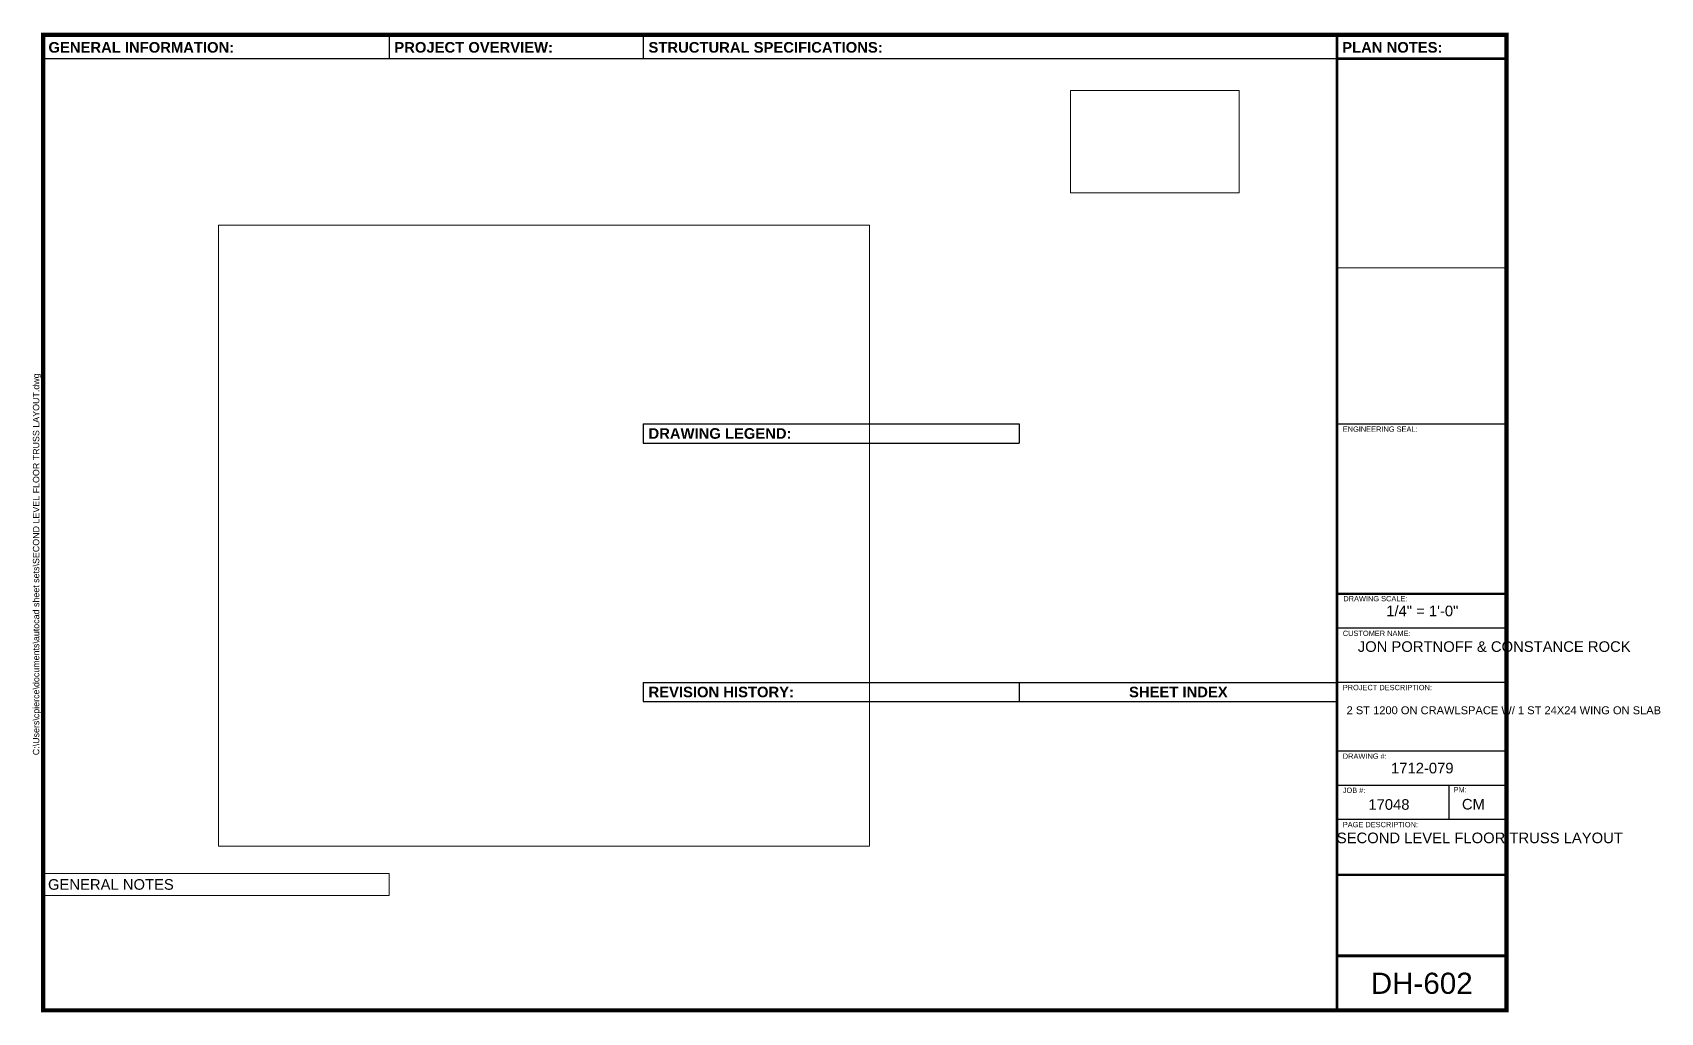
# Paper-space layout 'DH-602 SECOND LEVEL FLOOR TRUSS LAYOUT.dwg' of a CAD drawing. Header units: inches. Extents: x -0.1 to 38.3, y 0 to 23.2.
import ezdxf
from ezdxf.enums import TextEntityAlignment as Align

# ---------------------------------------------------------------- set-up
doc = ezdxf.new("R2010")
doc.units = ezdxf.units.IN
doc.header["$LTSCALE"] = 0.25
doc.header["$MEASUREMENT"] = 0
doc.layers.add('VIEWPORT', color=14, linetype='Continuous', plot=False)
doc.styles.add('style1', font='arial.ttf')
doc.styles.add('style2', font='arialbd.ttf')
picture_1 = doc.add_image_def('image1.jpg', size_in_pixel=(1114, 539))

# ---------------------------------------------------------------- blocks, each defined once
blk = doc.blocks.new('*T13')
at = {"color": 0, "linetype": 'ByBlock', "lineweight": -2, "transparency": 16777216}
for p, q in [((0, 0), (16.39, 0)), ((0, 0), (0, -0.453)), ((8.877, 0), (8.877, -0.453)), ((16.39, 0), (16.39, -0.453)), ((0, -0.453), (16.39, -0.453))]:
    blk.add_line(p, q, dxfattribs=at)
at = {"color": 0, "transparency": 16777216, "char_height": 0.25, "style": 'style2'}
for s, insert, width, attachment_point in [('REVISION HISTORY:', (0.125, -0.227), 8.62669, 4), ('SHEET INDEX', (12.633, -0.227), 7.39302, 5)]:
    blk.add_mtext(s, dxfattribs=dict(at, insert=insert, width=width, attachment_point=attachment_point))
blk = doc.blocks.new('*T7')
at = {"layer": 'Defpoints', "color": 8, "linetype": 'ByBlock', "lineweight": 0, "transparency": 16777216}
for p, q in [((0, 0), (8.176, 0)), ((0, 0), (0, -0.521)), ((8.176, 0), (8.176, -0.521)), ((0, -0.521), (8.176, -0.521))]:
    blk.add_line(p, q, dxfattribs=at)
at = {"color": 0, "transparency": 16777216, "insert": (0.125, -0.26), "char_height": 0.25, "width": 7.92557, "attachment_point": 4, "style": 'style1'}
blk.add_mtext('GENERAL NOTES', dxfattribs=at)
blk = doc.blocks.new('*T14')
at = {"color": 0, "linetype": 'ByBlock', "lineweight": -2, "transparency": 16777216}
for p, q in [((0, 0), (30.542, 0)), ((0, 0), (0, -0.528)), ((8.165, 0), (8.165, -0.528)), ((14.165, 0), (14.165, -0.528)), ((30.542, 0), (30.542, -0.528)), ((0, -0.528), (30.542, -0.528))]:
    blk.add_line(p, q, dxfattribs=at)
at = {"color": 0, "transparency": 16777216, "char_height": 0.25, "attachment_point": 4, "style": 'style2'}
for s, insert, width in [('GENERAL INFORMATION:', (0.125, -0.264), 7.91507), ('PROJECT OVERVIEW:', (8.29, -0.264), 5.75), ('STRUCTURAL SPECIFICATIONS:', (14.29, -0.264), 16.12678)]:
    blk.add_mtext(s, dxfattribs=dict(at, insert=insert, width=width))
blk = doc.blocks.new('*T15')
at = {"color": 0, "linetype": 'ByBlock', "lineweight": -2, "transparency": 16777216}
for p, q in [((0, 0), (4.005, 0)), ((0, 0), (0, -0.528)), ((4.005, 0), (4.005, -0.528)), ((0, -0.528), (4.005, -0.528))]:
    blk.add_line(p, q, dxfattribs=at)
at = {"color": 0, "transparency": 16777216, "insert": (0.125, -0.264), "char_height": 0.25, "width": 3.75549, "attachment_point": 4, "style": 'style2'}
blk.add_mtext('PLAN NOTES:', dxfattribs=at)
blk = doc.blocks.new('*T16')
at = {"color": 0, "linetype": 'ByBlock', "lineweight": -2, "transparency": 16777216}
for p, q in [((0, 0), (8.877, 0)), ((0, 0), (0, -0.453)), ((8.877, 0), (8.877, -0.453)), ((0, -0.453), (8.877, -0.453))]:
    blk.add_line(p, q, dxfattribs=at)
at = {"color": 0, "transparency": 16777216, "insert": (0.125, -0.227), "char_height": 0.25, "width": 8.62669, "attachment_point": 4, "style": 'style2'}
blk.add_mtext('DRAWING LEGEND:', dxfattribs=at)
blk = doc.blocks.new('*U6')
at = {"const_width": 0.1}
blk.add_lwpolyline([(-0.055, -0.05), (34.492, -0.05), (34.492, 22.982), (-0.055, 22.982)], close=True, dxfattribs=at)
blk.add_lwpolyline([(-0.055, 22.982), (30.487, 22.982), (30.487, -0.05), (-0.055, -0.05)], close=True)
blk.add_lwpolyline([(-0.055, 22.982), (30.487, 22.982), (30.487, -0.05), (-0.055, -0.05)], close=True)
for points, const_width in [([(30.487, 22.982), (30.487, -0.05)], 0.0625), ([(30.487, 9.701), (30.487, 22.982)], 0.0469), ([(30.463, 22.418), (34.492, 22.418)], 0.0625), ([(30.487, 13.793), (34.492, 13.793)], 0.0312), ([(34.505, 9.782), (30.5, 9.782)], 0.0501), ([(34.505, 8.974), (30.5, 8.974)], 0.0312), ([(30.5, 7.69), (34.505, 7.69)], 0.0312), ([(34.505, 6.073), (30.5, 6.073)], 0.0312), ([(30.5, 5.264), (34.505, 5.264)], 0.0312), ([(33.13, 5.264), (33.13, 4.456)], 0.0312), ([(30.5, 4.456), (34.505, 4.456)], 0.0312), ([(30.5, 3.145), (34.505, 3.145)], 0.0501), ([(30.487, 1.227), (34.492, 1.227)], 0.0501)]:
    blk.add_lwpolyline(points, dxfattribs=dict(const_width=const_width))
for name, p in [('*T14', (-0.055, 22.945)), ('*T15', (30.487, 22.945)), ('*T16', (14.11, 13.793)), ('*T13', (14.11, 7.69)), ('*T7', (-0.066, 3.18))]:
    blk.add_blockref(name, p)
at = {"style": 'style1'}
for s, p in [('ENGINEERING SEAL:', (30.625, 13.608)), ('DRAWING SCALE:', (30.638, 9.606)), ('CUSTOMER NAME:', (30.625, 8.788)), ('PROJECT DESCRIPTION:', (30.625, 7.508)), ('DRAWING #:', (30.625, 5.888)), ('JOB #:', (30.625, 5.083)), ('PM:', (33.242, 5.094)), ('PAGE DESCRIPTION:', (30.625, 4.273))]:
    blk.add_text(s, height=0.125, dxfattribs=at).set_placement(p)
for tag, p in [('SCALE', (32.502, 9.378)), ('DRAWINGNUMBER', (32.502, 5.668)), ('JOBNUMBER', (31.715, 4.81)), ('PM', (33.709, 4.815))]:
    blk.add_attdef(tag, text='', height=0.25, dxfattribs=at).set_placement(p, align=Align.MIDDLE_CENTER)
for tag, p, height in [('CUSTOMERNAME_001', (30.463, 8.201), 0.25), ('PROJDESC_001', (30.026, 6.782), 0.188), ('PAGEDESC_001', (30.744, 3.881), 0.25), ('PAGEDESC_002', (32.047, 3.465), 0.25)]:
    blk.add_attdef(tag, p, '', height=height, dxfattribs=at)
at = {"layer": 'VIEWPORT', "color": 0, "style": 'style1', "flags": 8}
blk.add_attdef('FNAME', (-0.148, 5.972), '', height=0.15, rotation=90, dxfattribs=at)
image = blk.add_image(picture_1, insert=(30.5, 1.25), size_in_units=(3.959, 1.915), dxfattribs=dict(fade=32))
image.dxf.flags = 15

psp = doc.layouts.new('DH-602 SECOND LEVEL FLOOR TRUSS LAYOUT.dwg')

# ---------------------------------------------------------------- block references
ref = psp.add_blockref('*U6', (0.156, 0.133))
ref.add_attrib('SCALE', '1/4" = 1\'-0"', dxfattribs={"height": 0.25, "style": 'style1'}).set_placement((32.658, 9.511), align=Align.MIDDLE_CENTER)
ref.add_attrib('CUSTOMERNAME_001', 'JON PORTNOFF & CONSTANCE ROCK', (31.135, 8.545), dxfattribs={"height": 0.25, "style": 'style1'})
ref.add_attrib('PROJDESC_001', '2 ST 1200 ON CRAWLSPACE W/ 1 ST 24X24 WING ON SLAB', (30.871, 7.073), dxfattribs={"height": 0.1875, "style": 'style1'})
ref.add_attrib('DRAWINGNUMBER', '1712-079', dxfattribs={"height": 0.25, "style": 'style1'}).set_placement((32.658, 5.802), align=Align.MIDDLE_CENTER)
ref.add_attrib('JOBNUMBER', '17048', dxfattribs={"height": 0.25, "style": 'style1'}).set_placement((31.871, 4.943), align=Align.MIDDLE_CENTER)
ref.add_attrib('FNAME', 'C:\\Users\\cpierce\\documents\\autocad sheet sets\\SECOND LEVEL FLOOR TRUSS LAYOUT.dwg', (0.008, 6.106), dxfattribs={"layer": 'VIEWPORT', "color": 0, "height": 0.15021, "rotation": 90, "style": 'style1'})
ref.add_attrib('PM', 'CM', dxfattribs={"height": 0.25, "style": 'style1'}).set_placement((33.865, 4.949), align=Align.MIDDLE_CENTER)
ref.add_attrib('PAGEDESC_001', 'SECOND LEVEL FLOOR TRUSS LAYOUT', (30.64, 4.029), dxfattribs={"height": 0.25, "style": 'style1'})
ref.add_attrib('SH#', 'DH-602', dxfattribs={"height": 0.5, "style": 'style1'}).set_placement((32.645, 0.722), align=Align.MIDDLE_CENTER)

# ---------------------------------------------------------------- viewports
at = {"layer": '0'}
for center, size, view_center_point, view_height, status, frozen in [((32.634, 20.08), (4, 4.9418), (1706.515, 444.326), 4.9418, 4, ['0', 'VIEWPORT']), ((26.345, 20.588), (3.985, 2.41667), (514.697, -225.127), 116, 3, ['0', 'Defpoints', 'VIEWPORT'])]:
    vp = psp.add_viewport(center=center, size=size, view_center_point=view_center_point, view_height=view_height, status=status, dxfattribs=at)
    vp.frozen_layers = frozen
at = {"layer": 'VIEWPORT'}
vp = psp.add_viewport(center=(11.927, 11.287), size=(15.367, 14.66127), view_center_point=(6.83, -15.122), view_height=703.74094, dxfattribs=at)
vp.frozen_layers = ['0', 'Defpoints', 'VIEWPORT']

doc.saveas('drawing.dxf')
